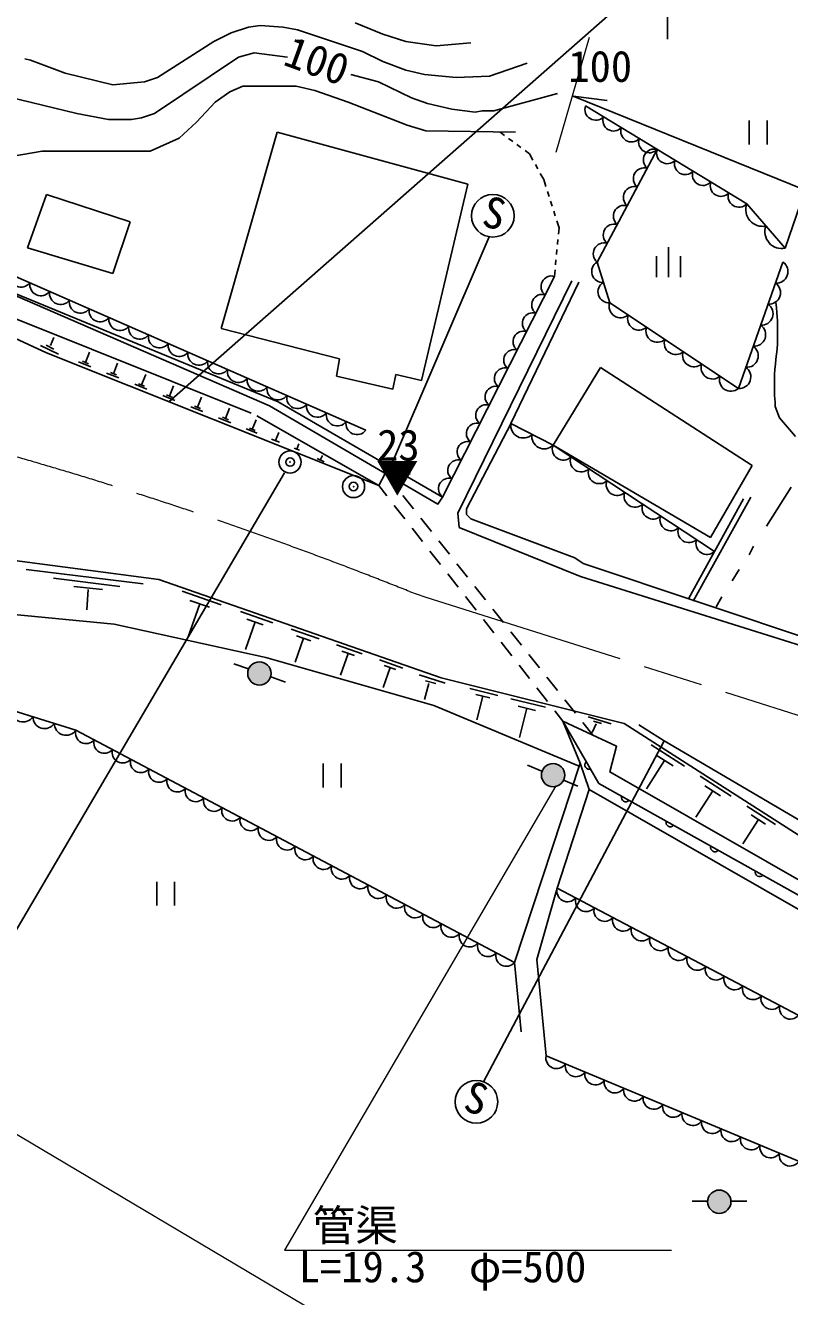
# Model space of a CAD drawing. Units: millimetres, scale not verified. Extents: x 40000 to 680000, y 20000 to 380000.
# Drawn here: x 404268 to 449088, y 264369 to 338987 of the extents above; entities that cross this region are included whole.
import ezdxf
from ezdxf.enums import TextEntityAlignment as Align

# ---------------------------------------------------------------- set-up
doc = ezdxf.new("R2010")
doc.units = ezdxf.units.MM
doc.header["$LTSCALE"] = 1000
doc.header["$PDMODE"] = 32
doc.header["$PDSIZE"] = 500
doc.linetypes.add('CHAIN', pattern=[18.5, 12, -1.5, 3.5, -1.5])
for name, color, linetype, lineweight in [('M-BGD', 7, 'Continuous', 25), ('M-BMK', 2, 'CHAIN', 13), ('M-STR-HTXT', 7, 'Continuous', 13), ('M-STR-STRC', 7, 'Continuous', 25)]:
    doc.layers.add(name, color=color, linetype=linetype, lineweight=lineweight)
doc.styles.add('ＭＳ ゴシック', font='')
doc.styles.get('ＭＳ ゴシック').set_extended_font_data('MS Gothic')

msp = doc.modelspace()

# ---------------------------------------------------------------- hatches: boundary and pattern name
at = {"layer": 'M-BGD'}
for points in [[(418633, 300717, -0.41421), (417761, 300303, -0.41421), (417347, 301176, -1)], [(434585, 295239, -0.41421), (435477, 295609, -0.41421), (435847, 294716, -0.41421), (434954, 294347, -0.41421)], [(445648, 269937, -0.41421), (444965, 269255, -0.41421), (444282, 269937, -1)]]:
    msp.add_hatch(color=256, dxfattribs=at).paths.add_polyline_path(points)

# ---------------------------------------------------------------- linework, layer by layer
for p, q in [((416332, 338554), (417348, 338893)), ((417348, 338893), (418026, 338977)), ((418026, 338977), (419380, 338893)), ((419380, 338893), (420227, 338723)), ((423614, 339147), (425222, 338469)), ((412014, 335929), (415316, 338046)), ((415316, 338046), (416332, 338554)), ((420227, 338723), (424037, 337453)), ((425222, 338469), (426577, 338046)), ((426577, 338046), (428355, 337792)), ((416756, 337115), (417687, 337369)), ((417687, 337369), (419634, 337115)), ((424037, 337453), (425222, 336861)), ((428355, 337792), (430387, 337961)), ((404564, 336945), (404225, 337030)), ((404564, 336945), (406596, 336183)), ((411845, 333813), (416756, 337115)), ((425222, 336861), (426577, 336353)), ((431488, 336014), (433689, 336776)), ((406596, 336183), (409390, 335506)), ((411252, 335675), (412014, 335929)), ((423360, 336099), (424968, 335675)), ((426577, 336353), (427678, 336099)), ((427678, 336099), (429540, 335929)), ((429540, 335929), (431488, 336014)), ((402024, 335083), (407273, 333813)), ((409390, 335506), (411252, 335675)), ((416248, 335083), (415401, 334490)), ((417010, 335421), (416248, 335083)), ((420142, 335421), (417010, 335421)), ((421243, 335167), (420142, 335421)), ((423190, 334490), (421243, 335167)), ((424968, 335675), (426916, 334744)), ((415401, 334490), (414300, 333305)), ((426662, 333135), (423190, 334490)), ((426916, 334744), (427847, 334405)), ((427847, 334405), (429286, 334067)), ((431742, 333982), (435467, 334998)), ((492458, 312125), (436398, 334829)), ((436398, 334829), (438383, 334583)), ((407273, 333813), (409136, 333474)), ((410490, 333474), (411083, 333559)), ((411083, 333559), (411845, 333813)), ((429286, 334067), (430641, 333897)), ((430641, 333897), (431064, 333982)), ((431064, 333982), (431742, 333982)), ((409136, 333474), (410490, 333474)), ((414300, 333305), (413284, 332373)), ((426662, 333135), (427762, 332797)), ((427762, 332797), (433012, 332712)), ((446726, 333405), (446726, 332005)), ((447776, 332005), (447776, 333405)), ((413284, 332373), (411591, 331611)), ((419042, 332712), (415740, 321197)), ((430218, 329664), (419042, 332712)), ((432367, 332534), (432109, 332727)), ((432848, 332175), (432608, 332355)), ((448829, 325904), (451130, 332635)), ((405241, 331611), (402870, 331188)), ((411591, 331611), (405241, 331611)), ((433329, 331817), (433089, 331996)), ((433828, 331445), (433570, 331637)), ((434030, 331083), (433828, 331445)), ((434323, 330559), (434176, 330821)), ((434671, 329935), (434469, 330297)), ((434801, 329523), (434671, 329935)), ((404394, 325939), (405495, 329071)), ((405495, 329071), (410406, 327463)), ((427508, 318149), (430218, 329664)), ((434982, 328951), (434892, 329237)), ((435164, 328379), (435073, 328665)), ((435345, 327807), (435254, 328093)), ((410406, 327463), (409390, 324415)), ((435566, 327109), (435435, 327521)), ((435530, 326728), (435566, 327109)), ((431464, 326585), (425690, 313069)), ((435473, 326131), (435501, 326429)), ((392037, 325964), (405498, 319776)), ((409390, 324415), (404394, 325939)), ((435416, 325533), (435445, 325832)), ((441292, 324217), (441292, 325442)), ((441992, 324217), (441992, 325967)), ((442692, 324217), (442692, 325442)), ((435295, 324256), (435331, 324637)), ((435360, 324936), (435388, 325235)), ((435295, 324256), (428730, 311303)), ((436314, 323991), (429625, 310360)), ((436737, 323907), (432740, 315615)), ((417507, 316222), (403501, 321850)), ((415740, 321197), (422682, 319419)), ((406215, 319690), (405150, 320193)), ((405939, 319991), (405492, 320210)), ((405736, 320199), (405929, 320662)), ((405498, 319776), (424990, 311977)), ((407785, 319202), (408030, 319815)), ((422682, 319419), (422513, 318403)), ((408102, 318949), (407381, 319238)), ((407965, 319130), (407605, 319274)), ((409432, 318542), (409676, 319153)), ((435213, 314339), (438007, 318911)), ((438007, 318911), (446897, 313154)), ((409748, 318291), (409029, 318578)), ((409611, 318471), (409252, 318614)), ((411391, 317633), (410675, 317920)), ((411255, 317812), (410897, 317956)), ((411076, 317884), (411320, 318493)), ((422513, 318403), (425815, 317641)), ((425815, 317641), (425984, 318488)), ((425984, 318488), (427508, 318149)), ((413032, 316977), (412318, 317262)), ((412897, 317155), (412540, 317298)), ((412718, 317227), (412961, 317833)), ((414358, 316570), (414599, 317175)), ((414670, 316321), (413959, 316606)), ((414535, 316499), (414180, 316642)), ((415995, 315915), (416235, 316517)), ((448252, 316625), (448506, 315948)), ((416306, 315667), (415598, 315951)), ((416172, 315844), (415817, 315986)), ((417576, 315273), (417800, 315831)), ((424990, 311977), (417838, 316076)), ((432752, 315638), (430133, 310614)), ((448506, 315948), (449437, 314847)), ((417865, 315043), (417209, 315306)), ((417741, 315207), (417412, 315339)), ((418940, 314613), (419130, 315088)), ((419177, 314518), (418703, 314708)), ((420338, 314054), (420025, 314179)), ((420181, 314117), (420307, 314430)), ((435213, 314339), (444442, 308921)), ((421375, 313569), (421780, 313361)), ((421563, 313472), (421697, 313746)), ((424990, 311977), (425371, 312691)), ((425970, 311936), (425371, 312691)), ((425815, 312900), (426831, 312646)), ((446897, 313154), (444442, 308921)), ((424990, 311977), (425466, 311367)), ((427026, 310604), (426405, 311387)), ((446389, 311207), (443172, 305365)), ((446812, 311291), (443426, 305195)), ((447744, 309598), (449183, 311884)), ((425897, 310815), (426513, 310027)), ((430133, 310614), (430133, 310275)), ((428083, 309272), (427461, 310055)), ((429625, 310360), (429710, 309513)), ((430133, 310275), (430387, 310021)), ((430387, 310021), (436483, 307735)), ((426943, 309475), (427559, 308687)), ((429710, 309513), (436822, 306635)), ((395420, 308667), (412099, 306465)), ((429139, 307940), (428518, 308723)), ((446982, 308413), (446728, 307905)), ((427990, 308135), (428605, 307347)), ((436483, 307735), (436991, 307397)), ((404310, 307058), (411168, 306211)), ((429036, 306796), (429651, 306007)), ((430196, 306608), (429574, 307391)), ((436991, 307397), (454686, 301470)), ((446135, 307058), (445712, 306381)), ((405918, 306550), (409813, 306042)), ((407104, 306042), (408797, 305873)), ((431252, 305276), (430631, 306060)), ((436822, 306635), (455956, 300623)), ((395589, 305195), (409474, 303841)), ((407950, 305873), (407866, 304687)), ((413464, 305777), (415748, 304980)), ((413916, 305235), (415058, 304837)), ((430082, 305456), (430698, 304667)), ((445119, 305449), (444780, 304857)), ((414487, 305036), (413809, 303094)), ((416887, 304583), (418782, 303922)), ((432308, 303944), (431687, 304728)), ((409474, 303841), (418364, 301893)), ((417736, 303968), (417174, 302357)), ((417262, 304133), (418209, 303803)), ((431128, 304116), (431744, 303327)), ((419846, 303551), (421502, 302973)), ((420587, 303013), (420096, 301606)), ((420173, 303158), (421001, 302869)), ((433365, 302612), (432743, 303396)), ((422520, 302618), (424028, 302092)), ((422818, 302260), (423572, 301997)), ((432175, 302776), (432790, 301988)), ((416499, 301516), (417360, 301210)), ((418364, 301893), (428217, 299075)), ((423195, 302128), (422748, 300847)), ((425042, 301738), (426410, 301261)), ((434421, 301280), (433800, 302064)), ((418659, 300746), (419520, 300440)), ((425654, 301294), (425249, 300132)), ((425313, 301413), (425996, 301175)), ((427353, 300858), (428890, 300375)), ((433221, 301436), (433836, 300648)), ((435478, 299949), (434856, 300732)), ((427938, 300359), (427681, 299423)), ((427728, 300523), (428336, 300351)), ((430339, 300063), (431970, 299657)), ((434267, 300096), (434882, 299308)), ((430686, 299717), (431501, 299514)), ((431093, 299616), (430748, 298230)), ((432741, 299465), (434769, 298959)), ((436534, 298617), (435913, 299400)), ((428217, 299075), (433181, 296983)), ((433172, 299034), (434186, 298781)), ((433679, 298908), (433249, 297183)), ((435313, 298756), (435790, 298146)), ((436807, 295688), (435790, 298146)), ((437568, 297313), (436969, 298068)), ((437272, 298398), (438629, 297992)), ((437735, 297982), (437506, 297488)), ((437579, 298148), (438063, 298018)), ((441732, 296983), (431137, 276965)), ((433181, 296983), (436749, 295512)), ((440965, 296766), (442932, 295505)), ((421740, 295653), (421740, 294253)), ((422790, 294253), (422790, 295653)), ((434558, 295212), (433713, 295561)), ((441759, 295841), (440687, 294168)), ((441268, 296156), (442251, 295525)), ((443846, 294919), (445670, 293749)), ((436676, 294334), (435832, 294683)), ((444583, 294061), (443588, 292510)), ((444126, 294353), (445039, 293768)), ((446580, 293166), (448269, 292083)), ((446840, 292642), (447684, 292101)), ((447262, 292371), (446342, 290936)), ((411965, 288722), (411965, 287322)), ((413015, 287322), (413015, 288722)), ((434802, 278499), (465608, 265632)), ((443369, 269973), (444283, 269974)), ((445662, 269973), (446576, 269974))]:
    msp.add_line(p, q, dxfattribs=at)
msp.add_lwpolyline([(391943, 328816), (402311, 323791), (419095, 316901), (428730, 311303), (428458, 310887), (418579, 316659), (391667, 328340), (372494, 332022), (359619, 333994), (355037, 334164), (355092, 334589), (360287, 334413), (368972, 333159), (376686, 331693)], close=True, dxfattribs=at)
for points in [[(437123, 334263), (446572, 328516), (448829, 325904)], [(441323, 331708), (437801, 325097), (438542, 322711), (446088, 317680), (448700, 325097)], [(393881, 328887), (403372, 325380), (403372, 324391), (424238, 315223)], [(432740, 315615), (435213, 314339), (444686, 308114)], [(412099, 306465), (428652, 300690), (439390, 298014), (450354, 290984), (464156, 284276), (468574, 280987), (471993, 277633), (475636, 273850), (478478, 269466)], [(395862, 301162), (407233, 297627), (432953, 283988)], [(435790, 298146), (438943, 296670), (438541, 295165), (461763, 281889), (471781, 274731), (474545, 271071), (475548, 268224), (475911, 265536), (475238, 265694)], [(435790, 298146), (437903, 294488), (461631, 281200), (471347, 274249), (473993, 270870), (474998, 268083), (475434, 264324), (477258, 261866)], [(466370, 283521), (464001, 285211), (459067, 287678), (450263, 291983), (441732, 296983), (440241, 297938)], [(433340, 279903), (432953, 283988), (436807, 295688), (437335, 294138)], [(437335, 294138), (435461, 288345), (434257, 284146), (434802, 278499)], [(474824, 264359), (474465, 267672), (473499, 270042), (470743, 273710), (460254, 281005), (437335, 294138)], [(435461, 288345), (450702, 280309), (466524, 269606)]]:
    msp.add_lwpolyline(points, dxfattribs=at)
for centre, radius in [((431681, 327816), 1250), ((417990, 300946), 683), ((435216, 294978), 683), ((430717, 275800), 1250), ((444965, 269937), 683)]:
    msp.add_circle(centre, radius, dxfattribs=at)
for centre, radius, start, end in [((437715, 334052), 628, 160.41139, 316.96707), ((438764, 333414), 628, 160.41139, 316.96707), ((439814, 332775), 628, 160.41139, 316.96707), ((440864, 332137), 628, 160.41139, 316.96707), ((441153, 331092), 640, 74.56465, 229.34084), ((441914, 331498), 628, 160.41139, 316.96707), ((440566, 329990), 640, 74.56465, 229.34084), ((442964, 330860), 628, 160.41139, 316.96707), ((444014, 330221), 628, 160.41139, 316.96707), ((439979, 328888), 640, 74.56465, 229.34084), ((445063, 329582), 628, 160.41139, 316.96707), ((446113, 328944), 628, 160.41139, 316.96707), ((439391, 327786), 640, 74.56465, 229.34084), ((447511, 328186), 995, 160.66379, 281.0032), ((438804, 326684), 640, 74.56465, 229.34084), ((448639, 326880), 995, 160.66379, 281.0032), ((438217, 325583), 640, 74.56465, 229.34084), ((438120, 324542), 640, 119.92196, 274.60966), ((448313, 324539), 679, 265.90985, 55.28828), ((404012, 324274), 651, 169.67949, 322.88484), ((405172, 323765), 651, 169.67949, 322.88484), ((435125, 323664), 616, 73.98911, 232.25865), ((438491, 323349), 640, 119.92196, 274.60966), ((447878, 323303), 679, 265.90985, 55.28828), ((406331, 323255), 651, 169.67949, 322.88484), ((434578, 322585), 616, 73.98911, 232.25865), ((407490, 322746), 651, 169.67949, 322.88484), ((408649, 322237), 651, 169.67949, 322.88484), ((439175, 322493), 670, 160.98396, 311.6359), ((447443, 322067), 679, 265.90985, 55.28828), ((409808, 321728), 651, 169.67949, 322.88484), ((434031, 321505), 616, 73.98911, 232.25865), ((440253, 321774), 670, 160.98396, 311.6359), ((410968, 321218), 651, 169.67949, 322.88484), ((433484, 320426), 616, 73.98911, 232.25865), ((441331, 321056), 670, 160.98396, 311.6359), ((447007, 320830), 679, 265.90985, 55.28828), ((412127, 320709), 651, 169.67949, 322.88484), ((413286, 320200), 651, 169.67949, 322.88484), ((442409, 320337), 670, 160.98396, 311.6359), ((446572, 319594), 679, 265.90985, 55.28828), ((414445, 319690), 651, 169.67949, 322.88484), ((432937, 319346), 616, 73.98911, 232.25865), ((443487, 319618), 670, 160.98396, 311.6359), ((415604, 319181), 651, 169.67949, 322.88484), ((416764, 318672), 651, 169.67949, 322.88484), ((432390, 318267), 616, 73.98911, 232.25865), ((444565, 318900), 670, 160.98396, 311.6359), ((446137, 318358), 679, 265.90985, 55.28828), ((417923, 318163), 651, 169.67949, 322.88484), ((445643, 318181), 670, 160.98396, 311.6359), ((419082, 317653), 651, 169.67949, 322.88484), ((420241, 317144), 651, 169.67949, 322.88484), ((431843, 317187), 616, 73.98911, 232.25865), ((421401, 316635), 651, 169.67949, 322.88484), ((431296, 316108), 616, 73.98911, 232.25865), ((422560, 316125), 651, 169.67949, 322.88484), ((423719, 315616), 651, 169.67949, 322.88484), ((430749, 315028), 616, 73.98911, 232.25865), ((433466, 315504), 734, 171.28748, 314.12831), ((434702, 314866), 734, 171.28748, 314.12831), ((430202, 313949), 616, 73.98911, 232.25865), ((435820, 314116), 647, 159.78937, 313.58493), ((429654, 312869), 616, 73.98911, 232.25865), ((436872, 313424), 647, 159.78937, 313.58493), ((437925, 312733), 647, 159.78937, 313.58493), ((429107, 311790), 616, 73.98911, 232.25865), ((438977, 312041), 647, 159.78937, 313.58493), ((440030, 311349), 647, 159.78937, 313.58493), ((441082, 310657), 647, 159.78937, 313.58493), ((442135, 309966), 647, 159.78937, 313.58493), ((443187, 309274), 647, 159.78937, 313.58493), ((444240, 308582), 647, 159.78937, 313.58493), ((404130, 298788), 688, 178.56548, 326.8947), ((405393, 298395), 688, 178.56548, 326.8947), ((406656, 298003), 688, 178.56548, 326.8947), ((407824, 297447), 618, 163.06131, 321.06617), ((408895, 296879), 618, 163.06131, 321.06617), ((409967, 296310), 618, 163.06131, 321.06617), ((411039, 295742), 618, 163.06131, 321.06617), ((437339, 295576), 256, 132.69964, 287.33888), ((412110, 295174), 618, 163.06131, 321.06617), ((413182, 294606), 618, 163.06131, 321.06617), ((414254, 294037), 618, 163.06131, 321.06617), ((415325, 293469), 618, 163.06131, 321.06617), ((439480, 293669), 256, 163.43091, 318.07014), ((416397, 292901), 618, 163.06131, 321.06617), ((417469, 292332), 618, 163.06131, 321.06617), ((418540, 291764), 618, 163.06131, 321.06617), ((442097, 292204), 256, 163.43091, 318.07014), ((419612, 291196), 618, 163.06131, 321.06617), ((420684, 290628), 618, 163.06131, 321.06617), ((444715, 290738), 256, 163.43091, 318.07014), ((421756, 290059), 618, 163.06131, 321.06617), ((422827, 289491), 618, 163.06131, 321.06617), ((423899, 288923), 618, 163.06131, 321.06617), ((447332, 289272), 256, 163.43091, 318.07014), ((424971, 288354), 618, 163.06131, 321.06617), ((436065, 288172), 629, 164.00505, 320.38919), ((426042, 287786), 618, 163.06131, 321.06617), ((427114, 287218), 618, 163.06131, 321.06617), ((437154, 287598), 629, 164.00505, 320.38919), ((428186, 286649), 618, 163.06131, 321.06617), ((438243, 287024), 629, 164.00505, 320.38919), ((439331, 286450), 629, 164.00505, 320.38919), ((429257, 286081), 618, 163.06131, 321.06617), ((440420, 285876), 629, 164.00505, 320.38919), ((430329, 285513), 618, 163.06131, 321.06617), ((431401, 284945), 618, 163.06131, 321.06617), ((441508, 285302), 629, 164.00505, 320.38919), ((432472, 284376), 618, 163.06131, 321.06617), ((442597, 284728), 629, 164.00505, 320.38919), ((443686, 284154), 629, 164.00505, 320.38919), ((444774, 283580), 629, 164.00505, 320.38919), ((445863, 283005), 629, 164.00505, 320.38919), ((446951, 282431), 629, 164.00505, 320.38919), ((448040, 281857), 629, 164.00505, 320.38919), ((449129, 281283), 629, 164.00505, 320.38919), ((435423, 278382), 632, 169.40453, 325.25955), ((436564, 277906), 632, 169.40453, 325.25955), ((437705, 277429), 632, 169.40453, 325.25955), ((438846, 276953), 632, 169.40453, 325.25955), ((439987, 276476), 632, 169.40453, 325.25955), ((441128, 276000), 632, 169.40453, 325.25955), ((442269, 275523), 632, 169.40453, 325.25955), ((443410, 275047), 632, 169.40453, 325.25955), ((444551, 274570), 632, 169.40453, 325.25955), ((445692, 274094), 632, 169.40453, 325.25955), ((446833, 273617), 632, 169.40453, 325.25955), ((447974, 273141), 632, 169.40453, 325.25955), ((449115, 272664), 632, 169.40453, 325.25955)]:
    msp.add_arc(centre, radius, start, end, dxfattribs=at)
msp.add_open_spline([(448284, 322751), (448373, 321774), (448392, 321479), (448390, 320662), (448387, 319672), (448196, 319125), (448197, 318134), (448197, 317545), (448200, 317334), (448252, 316625)], degree=3, knots=[0, 0, 0, 0, 1, 1, 1, 2, 2, 2, 3, 3, 3, 3], dxfattribs=at)
at = {"layer": 'M-BMK'}
msp.add_lwpolyline([(426795, 305759), (427693, 305452), (465107, 293566)], dxfattribs=at)
msp.add_arc((337568, 82897), 240060, 68.18045, 82.5535, dxfattribs=at)
at = {"layer": 'M-STR-HTXT'}
for p, q in [((437326, 338286), (435382, 331527)), ((435382, 294358), (419465, 267095)), ((394827, 279203), (470477, 234262)), ((419465, 267095), (442162, 267094))]:
    msp.add_line(p, q, dxfattribs=at)
at = {"layer": 'M-STR-STRC'}
for p, q in [((441925, 347971), (441925, 338174)), ((441925, 342633), (412684, 316901)), ((419465, 312731), (391102, 264386))]:
    msp.add_line(p, q, dxfattribs=at)
for centre in [(419790, 313358), (423512, 311918)]:
    msp.add_circle(centre, 650, dxfattribs=at)
for p in [(419790, 313358), (423512, 311918)]:
    msp.add_point(p, dxfattribs=at)

# ---------------------------------------------------------------- texts
at = {"layer": 'M-BGD', "style": 'ＭＳ ゴシック'}
for s, rotation, p in [('100', 340.126, (419113, 336179)), ('S', 346.368, (430821, 326700)), ('S', 343.831, (429707, 274783))]:
    msp.add_text(s, height=1833, rotation=rotation, dxfattribs=at).set_placement(p, align=Align.BOTTOM_LEFT)
for s, p in [('100', (436112, 335123)), ('23', (424894, 312889)), ('▼', (424830, 310997))]:
    msp.add_text(s, height=1833, dxfattribs=at).set_placement(p, align=Align.BOTTOM_LEFT)
at = {"layer": 'M-STR-HTXT', "style": 'ＭＳ ゴシック'}
for s, p in [('管渠', (421115, 267084)), ('L=19.3\u3000φ=500', (420300, 264656))]:
    msp.add_text(s, height=1833, dxfattribs=at).set_placement(p, align=Align.BOTTOM_LEFT)

doc.saveas('drawing.dxf')
